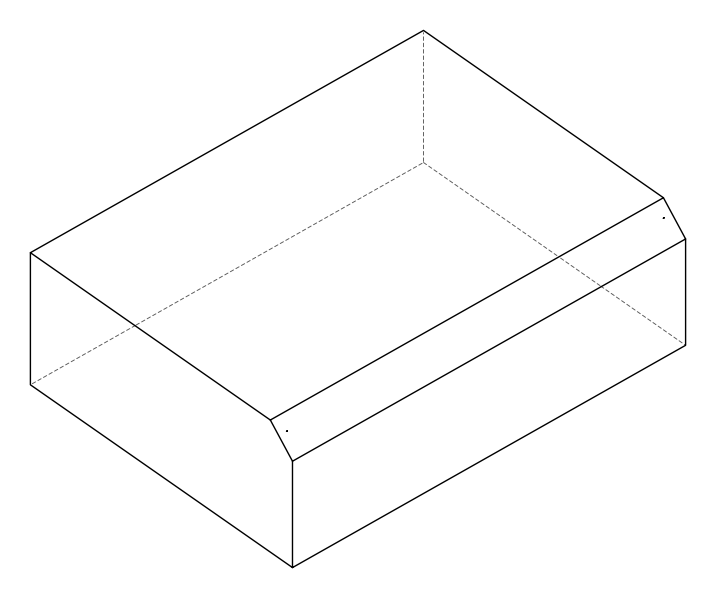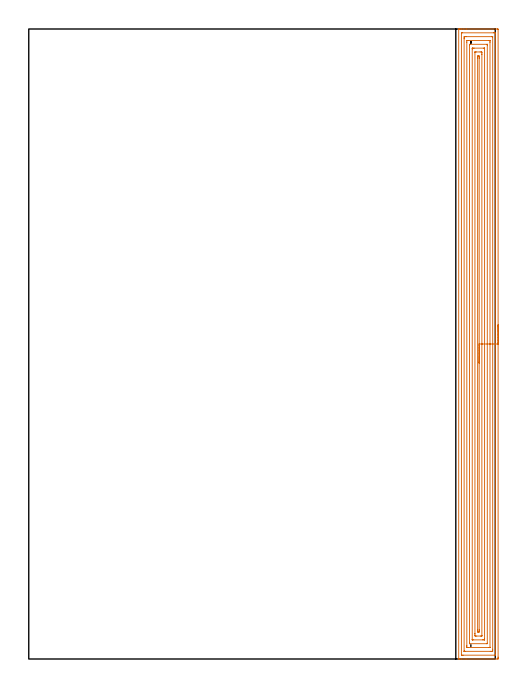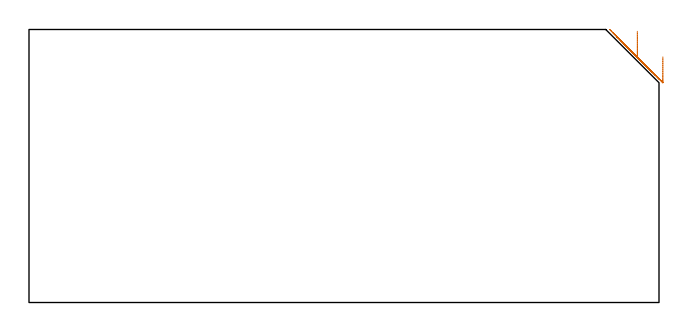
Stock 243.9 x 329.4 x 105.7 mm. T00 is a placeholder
(PLAN: 1 operations, 0 tool changes, 21.3 min)
(1 AREA_MILL | FG_CHAMFER_SURFACE | UGT0205_001 | 21.34 min | 69891 mm3)
(TOOL UGT0205_001 | Chamfer Mill 20 x 3 x 45 deg. | D20 FL50 Z2)
(OP 1 AREA_MILL)
G17 G21 G94 G90
T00 M6
G54
G17 G0 G90 X245.4 Y174.7 S1061 M3
G43 Z115.7 H0
Z95.1
G94 G1 Y174.662 Z94.228 F250.
Y174.548 Z93.364
Y174.359 Z92.512
Y174.097 Z91.68
Y173.763 Z90.874
Y173.36 Z90.1
Y172.892 Z89.364
Y172.36 Z88.672
Y171.771 Z88.029
Y171.128 Z87.44
Y170.436 Z86.909
Y169.7 Z86.44
Y168.926 Z86.037
Y168.12 Z85.703
Y167.288 Z85.441
Y166.436 Z85.252
Y165.572 Z85.138
Y164.7 Z85.1
Y0.982
X245.399 Y0.629 Z85.101
X245.394 Y0.094 Z85.103
X245.392 Y0.008 Z85.106
X244.863 Y0. Z85.634
X228.624 Z101.872
X226.224 Z104.271
X225.236 Z105.263
X224.836 Y0.007 Z105.655
X224.803 Y0.01 Z105.688
X224.8 Y0.182 Z105.7
Y329.218
X224.803 Y329.391 Z105.688
X224.838 Y329.4 Z105.653
X225.236 Z105.263
X225.503 Z104.997
X226.224 Z104.271
X227.473 Z103.024
X228.887 Z101.608
X244.863 Z85.634
X245.129 Y329.398 Z85.369
X245.392 Y329.39 Z85.106
X245.399 Y329.125 Z85.099
X245.4 Y164.7 Z85.1
X243.986 Z86.514
Y2.407
X243.976 Y2.01 Z86.524
X243.501 Y2.001 Z86.999
X227.112 Y2. Z103.388
X226.637 Y2.001 Z103.863
X226.224 Y2.01 Z104.276
X226.214 Y2.417 Z104.286
Y2.427
Y326.993
X226.224 Y327.39 Z104.276
X226.699 Y327.399 Z103.801
X243.088 Y327.4 Z87.412
X243.563 Y327.399 Z86.937
X243.976 Y327.39 Z86.524
X243.986 Y326.983 Z86.514
Y326.973
Y164.7
X242.571 Z87.929
Y5.099
X242.57 Y4.727 Z87.93
X242.567 Y4.205 Z87.933
X242.565 Y4.028 Z87.935
X242.395 Y4.009 Z88.105
X242.2 Y4.005 Z88.3
X241.516 Y4. Z88.984
X241.313 Z89.187
X228.203 Z102.297
X228. Y4.002 Z102.5
X227.796 Y4.005 Z102.704
X227.661 Y4.01 Z102.839
X227.635 Y4.018 Z102.865
X227.633 Y4.036 Z102.867
X227.631 Y4.081 Z102.869
X227.629 Y4.205 Z102.871
Y324.301
X227.63 Y324.673 Z102.87
X227.633 Y325.195 Z102.867
X227.635 Y325.372 Z102.865
X227.805 Y325.391 Z102.695
X228. Y325.395 Z102.5
X228.684 Y325.4 Z101.816
X228.887 Z101.613
X241.997 Z88.503
X242.2 Y325.398 Z88.3
X242.404 Y325.395 Z88.096
X242.539 Y325.39 Z87.961
X242.565 Y325.382 Z87.935
X242.567 Y325.364 Z87.933
X242.569 Y325.319 Z87.931
X242.571 Y325.195 Z87.929
Y164.7
X241.157 Z89.343
Y6.151
X241.155 Y6.045 Z89.345
X241.152 Y6.016 Z89.348
X241.15 Y6.01 Z89.35
X241.141 Y6.006 Z89.359
X241.086 Y6.003 Z89.414
X240.866 Y6.001 Z89.634
X240.425 Y6. Z90.075
X229.775 Z100.725
X229.332 Y6.003 Z101.168
X229.114 Y6.007 Z101.386
X229.061 Y6.01 Z101.439
X229.049 Y6.017 Z101.451
X229.047 Y6.035 Z101.453
X229.045 Y6.105 Z101.455
X229.043 Y6.731 Z101.457
Y6.888
Y322.512
X229.045 Y323.248 Z101.455
X229.047 Y323.354 Z101.453
X229.049 Y323.38 Z101.451
X229.061 Y323.39 Z101.439
X229.114 Y323.393 Z101.386
X229.334 Y323.397 Z101.166
X229.775 Y323.4 Z100.725
X240.425 Z90.075
X240.868 Y323.398 Z89.632
X241.086 Y323.393 Z89.414
X241.139 Y323.39 Z89.361
X241.151 Y323.383 Z89.349
X241.153 Y323.365 Z89.347
X241.155 Y323.295 Z89.345
X241.157 Y322.669 Z89.343
Y322.512
Y164.7
X239.743 Z90.757
X239.742 Y8.262 Z90.758
X239.74 Y8.124 Z90.76
X239.736 Y8.022 Z90.764
X239.704 Y8.01 Z90.796
X239.538 Y8.004 Z90.962
X239.321 Y8. Z91.179
X230.566 Z99.934
X230.507 Y8.001 Z99.993
X230.475 Y8.005 Z100.025
X230.464 Y8.009 Z100.036
X230.462 Y8.056 Z100.038
X230.457 Y8.469 Z100.043
X230.458 Y321.138 Z100.042
X230.46 Y321.276 Z100.04
X230.464 Y321.378 Z100.036
X230.496 Y321.39 Z100.004
X230.662 Y321.396 Z99.838
X230.879 Y321.4 Z99.621
X239.634 Z90.866
X239.693 Y321.399 Z90.807
X239.725 Y321.395 Z90.775
X239.736 Y321.391 Z90.764
X239.738 Y321.344 Z90.762
X239.742 Y320.931 Z90.758
X239.743 Y164.7 Z90.757
X238.329 Z92.171
X238.328 Y10.464 Z92.172
X238.326 Y10.179 Z92.174
X238.324 Y10.037 Z92.176
X238.322 Y10.011 Z92.178
X238.289 Y10.007 Z92.211
X238.221 Y10.002 Z92.279
X237.763 Y10. Z92.737
X237.336 Z93.164
X232.437 Z98.063
X232.009 Y10.002 Z98.491
X231.887 Y10.008 Z98.613
X231.878 Y10.011 Z98.622
X231.876 Y10.022 Z98.624
X231.873 Y10.061 Z98.627
X231.871 Y10.14 Z98.629
X231.872 Y318.936 Z98.628
X231.874 Y319.221 Z98.626
X231.876 Y319.363 Z98.624
X231.878 Y319.389 Z98.622
X231.911 Y319.393 Z98.589
X231.979 Y319.398 Z98.521
X232.437 Y319.4 Z98.063
X232.864 Z97.636
X237.763 Z92.737
X238.191 Y319.398 Z92.309
X238.313 Y319.392 Z92.187
X238.322 Y319.389 Z92.178
X238.324 Y319.378 Z92.176
X238.327 Y319.339 Z92.173
X238.328 Y319.26 Z92.172
X238.329 Y164.7 Z92.171
X236.915 Z93.585
X236.914 Y12.213 Z93.586
X236.913 Y12.173 Z93.587
X236.908 Y12.094 Z93.592
X236.9 Y12.01 Z93.6
X236.875 Y12.008 Z93.625
X236.237 Y12.001 Z94.263
X234.212 Z96.288
X233.572 Y12.004 Z96.928
X233.325 Y12.01 Z97.175
X233.292 Y12.252 Z97.208
X233.289 Y12.289 Z97.211
X233.285 Y13.147 Z97.215
Y13.186
X233.286 Y317.187 Z97.214
X233.287 Y317.227 Z97.213
X233.292 Y317.306 Z97.208
X233.3 Y317.39 Z97.2
X233.325 Y317.392 Z97.175
X233.963 Y317.399 Z96.537
X235.988 Z94.512
X236.628 Y317.396 Z93.872
X236.875 Y317.39 Z93.625
X236.908 Y317.148 Z93.592
X236.911 Y317.111 Z93.589
X236.915 Y316.254 Z93.585
Y316.214
Y164.7
X235.5 Z95.
Y15.426
Y14.935
X235.498 Y14.534 Z95.002
X235.493 Y14.041 Z95.007
X235.136 Y14.004 Z95.364
X235.1 Y14.006 Z95.4
X234.707 Y14.041 Z95.793
X234.703 Y14.441 Z95.797
X234.7 Y14.935 Z95.8
Y15.338
Y313.974
Y314.465
X234.702 Y314.866 Z95.798
X234.707 Y315.359 Z95.793
X235.064 Y315.396 Z95.436
X235.1 Y315.394 Z95.4
X235.493 Y315.359 Z95.007
X235.497 Y314.959 Z95.003
X235.5 Y314.465 Z95.001
Y314.062 Z95.
Y164.7
Y163.828 Z95.038
Y162.964 Z95.151
Y162.112 Z95.34
Y161.28 Z95.603
Y160.474 Z95.936
Y159.7 Z96.339
Y158.964 Z96.808
Y158.272 Z97.339
Y157.629 Z97.928
Y157.04 Z98.572
Y156.508 Z99.264
Y156.04 Z100.
Y155.637 Z100.773
Y155.303 Z101.579
Y155.041 Z102.411
Y154.852 Z103.263
Y154.738 Z104.128
Y154.7 Z105.
G0 Z115.7
M5
M2
